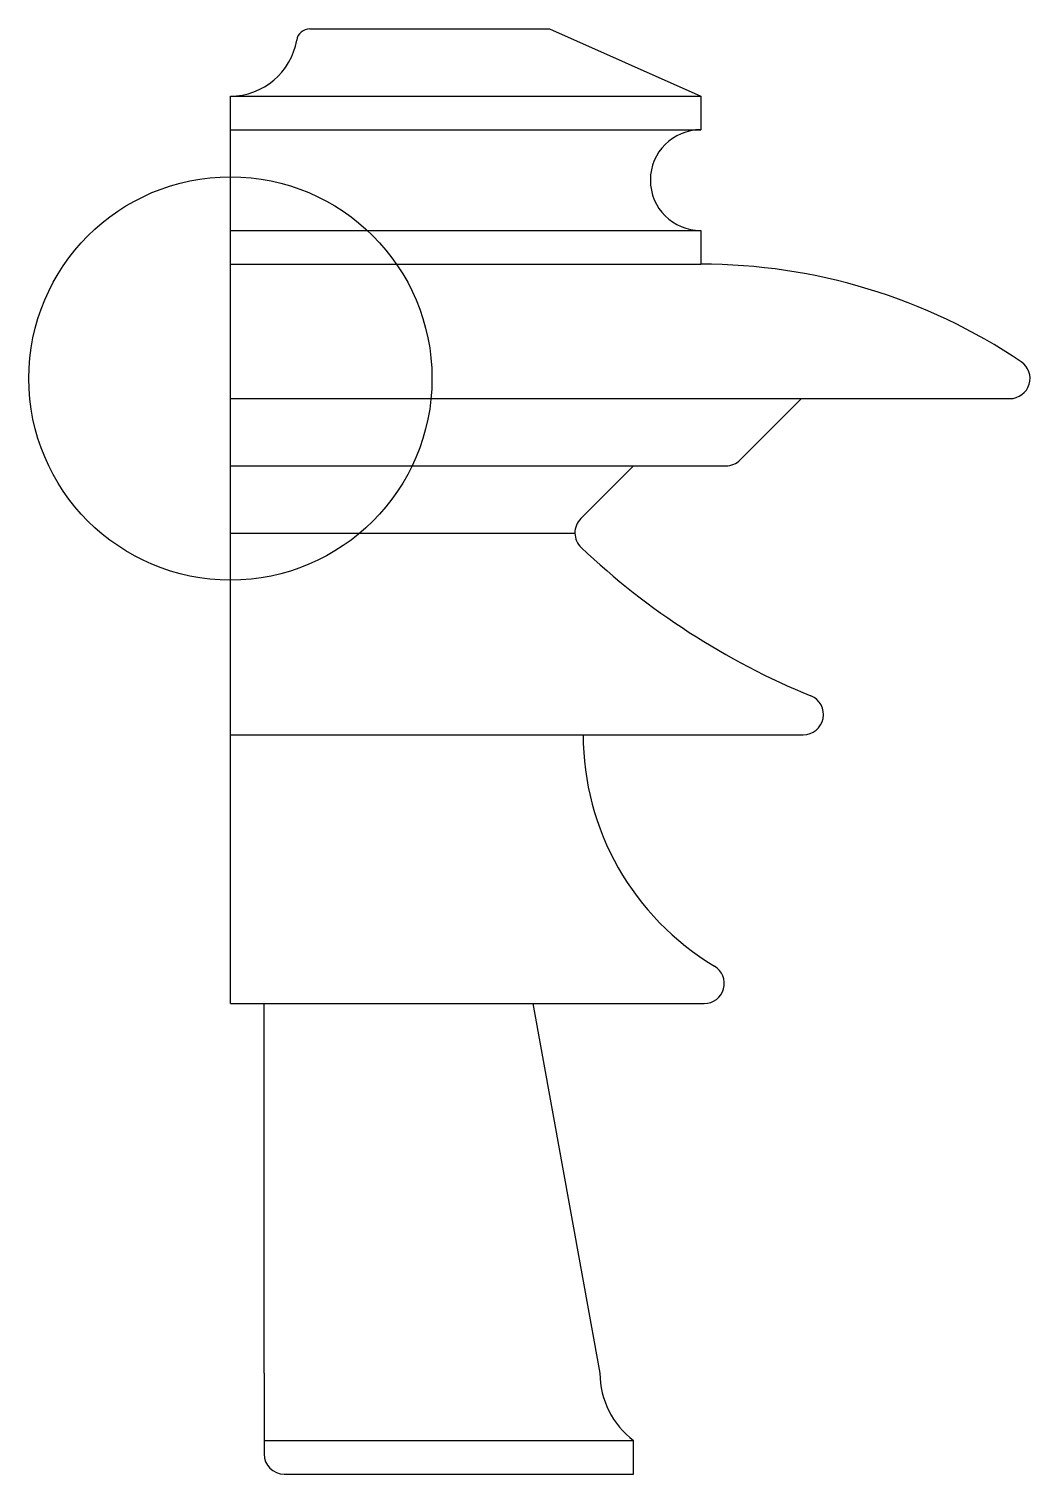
# Model space of a CAD drawing. Header units: millimetres. Extents: x 245 to 394, y 50 to 265.
import ezdxf

# ---------------------------------------------------------------- set-up
doc = ezdxf.new("R2010")
doc.units = ezdxf.units.MM

msp = doc.modelspace()

# ---------------------------------------------------------------- linework, layer by layer
for p, q in [((287.27, 265.11), (322.94, 265.11)), ((322.94, 265.11), (345.44, 255.11)), ((275.44, 120.11), (275.44, 255.11)), ((275.44, 255.11), (345.44, 255.11)), ((345.44, 255.11), (345.44, 250.11)), ((275.44, 250.11), (345.44, 250.11)), ((275.44, 235.11), (345.44, 235.11)), ((345.44, 235.11), (345.44, 230.11)), ((275.44, 230.11), (345.44, 230.11)), ((275.44, 210.11), (391.46, 210.11)), ((351.32, 200.99), (360.44, 210.11)), ((275.44, 200.11), (349.2, 200.11)), ((327.59, 192.26), (335.44, 200.11)), ((275.44, 190.11), (326.71, 190.1)), ((275.44, 160.11), (360.7, 160.11)), ((275.44, 120.11), (345.95, 120.11)), ((280.44, 65.11), (280.44, 120.11)), ((320.44, 120.11), (330.44, 65.11)), ((280.44, 65.11), (280.44, 55.11)), ((280.44, 55.11), (330.44, 55.11)), ((280.44, 55.11), (280.44, 53.11)), ((330.44, 55.11), (335.44, 55.11)), ((335.44, 50.11), (335.44, 55.11)), ((283.44, 50.11), (335.44, 50.11))]:
    msp.add_line(p, q)
msp.add_circle((275.44, 213.11), 30)
for centre, radius, start, end in [((287.27, 263.11), 2, 90, 170.4059), ((275.44, 265.11), 10, 270, 350.4059), ((345.44, 242.61), 7.5, 90, 270), ((345.49, 144.62), 85.49, 56.127, 90.0338), ((391.46, 213.11), 3, 270, 56.127), ((349.2, 203.11), 3, 270, 315), ((329.71, 190.14), 3, 135, 226.5915), ((403.94, 268.61), 111.02, 226.5915, 247.7152), ((360.7, 163.11), 3, 270, 67.7152), ((368.02, 160.11), 40.08, 180, 239.1822), ((345.95, 123.11), 3, 270, 59.1822), ((342.94, 65.11), 12.5, 180, 233.1301), ((283.44, 53.11), 3, 180, 270)]:
    msp.add_arc(centre, radius, start, end)

doc.saveas('drawing.dxf')
